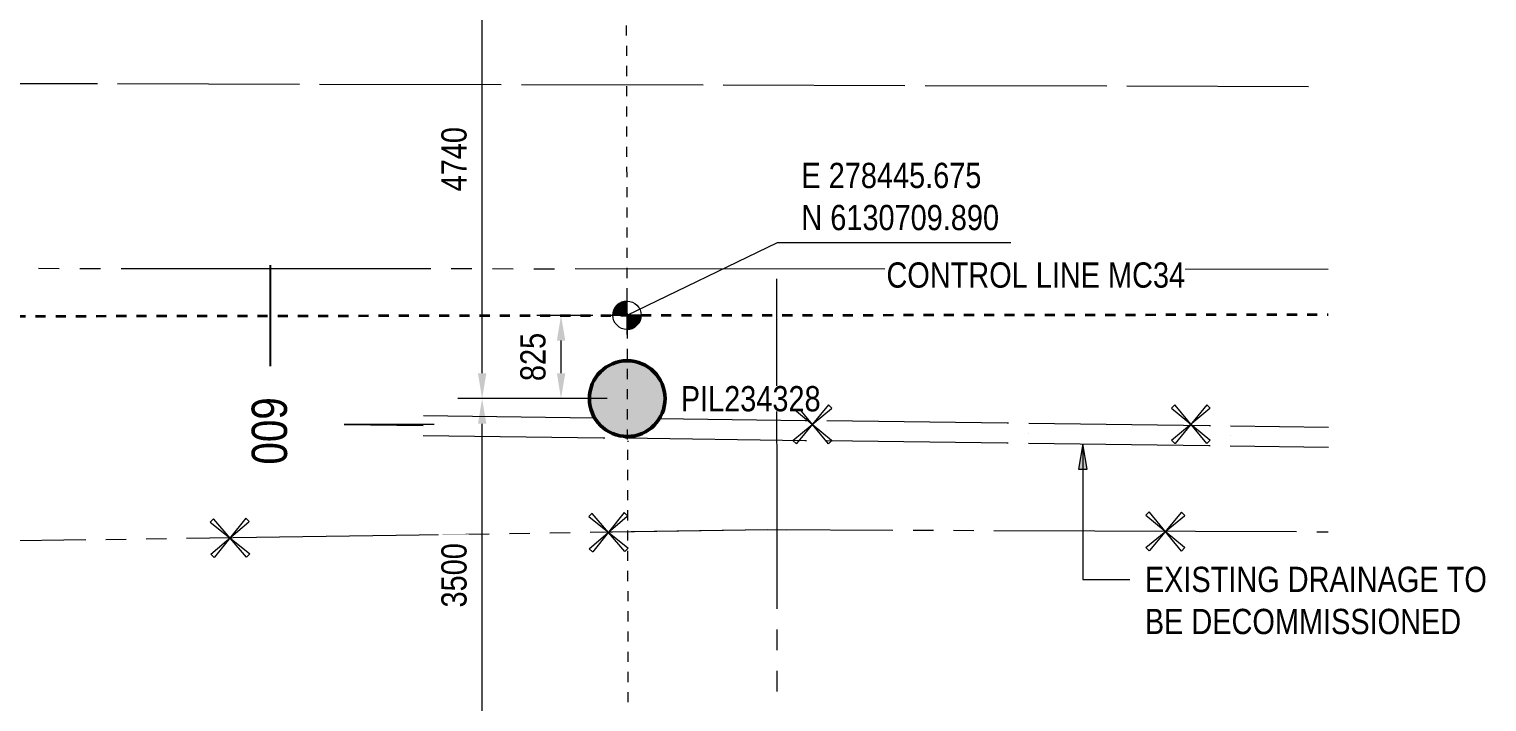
# Model space of a CAD drawing. Header units: metres. Extents: x 565 to 597, y 2 to 1696.
# Drawn here: x 578.78 to 593.23, y 1663.65 to 1670.31 of the extents above; entities that cross this region are included whole.
import ezdxf

# ---------------------------------------------------------------- set-up
doc = ezdxf.new("R2010")
doc.units = ezdxf.units.M
for name, pattern in [('ControlLine', [0.02, 0.0125, -0.0025, 0.0025, -0.0025]), ('JacobsDash', [0.0045, 0.003, -0.0015]), ('JacobsGridLine', [0.0145, 0.01, -0.001, 0.0025, -0.001])]:
    doc.linetypes.add(name, pattern=pattern)
doc.layers.get('Defpoints').update_dxf_attribs({"color": 41})
for name, color, linetype, lineweight in [('D-BDGE', 7, 'Continuous', 13), ('D-BDGE-FNDN', 7, 'Continuous', 50), ('D-BDGE-FNDN-PILE-CONC', 7, 'Continuous', 50), ('D-ENHA-ANNO-TEXT', 7, 'Continuous', 9), ('D-ENHA-GEN-LINE', 7, 'Continuous', 9), ('D-ENHA-GEN-LINE-GRIDS', 7, 'Continuous', 9), ('D-ENHA-TEXT', 7, 'Continuous', 9), ('D-ENHA-TEXT-DIMS', 7, 'Continuous', 9), ('D-ENHA-TEXT-TAG', 7, 'Continuous', 18)]:
    doc.layers.add(name, color=color, linetype=linetype, lineweight=lineweight)
doc.styles.add('Arial Narrow', font='ARIALN.TTF', dxfattribs={"height": 0.35})
doc.styles.add('Arial Narrow_1', font='ARIALN.TTF', dxfattribs={"height": 0.25})
doc.dimstyles.new('Dimension_Standard_O__mm_', dxfattribs={"dimscale": 0.3048, "dimtxt": 0.255858, "dimasz": 0.82021, "dimexe": 0.787402, "dimexo": 0.492126, "dimgap": 0.492126, "dimtad": 1, "dimdec": 0, "dimlfac": 1000, "dimzin": 0, "dimdsep": 46, "dimtxsty": 'Arial Narrow_1', "dimsah": 1, "dimcen": 0.09, "dimaunit": 1, "dimadec": 4, "dimazin": 0, "dimtfac": 1, "dimtdec": 4, "dimtix": 1, "dimtmove": 0, "dimatfit": 3, "dimfxl": 1, "dimtvp": 1, "dimtfill": 1, "dimtolj": 1, "dimtzin": 0, "dimlwd": 18, "dimlwe": 18, "dimarcsym": 2})

# ---------------------------------------------------------------- blocks, each defined once
blk = doc.blocks.new('T2DPAA-T2D-PWA-RW-M2D-000002_ControlLinesMinor_rvt-1-DRG-2871051 - FOUNDATION LAYOUT')
at = {"layer": 'D-BDGE', "color": 150, "linetype": 'ControlLine', "lineweight": 35, "true_color": 0x0080ff}
blk.add_line((569.445, 1667.454), (591.655, 1667.482), dxfattribs=at)
at = {"layer": 'D-ENHA-GEN-LINE', "color": 150, "lineweight": 25, "true_color": 0x0080ff}
blk.add_line((581.17, 1667.969), (581.171, 1666.969), dxfattribs=at)
at = {"layer": 'D-ENHA-GEN-LINE', "color": 150, "lineweight": 18, "true_color": 0x0080ff, "insert": (581.336, 1666.664), "char_height": 0.35, "width": 0.81772, "attachment_point": 1, "rotation": 270.0718, "style": 'Arial Narrow'}
blk.add_mtext('600', dxfattribs=at)
blk = doc.blocks.new('T2DPAA-T2D-PWA-SU-M2D-000003_250_dwg-40806560-DRG-2871051 - FOUNDATION LAYOUT')
at = {"color": 161, "lineweight": 18, "true_color": 0x88a5ff}
for p, q in [((35.992, 1578.695), (37.787, 1578.839)), ((33.999, 1578.535), (35.793, 1578.679)), ((32.005, 1578.376), (33.799, 1578.519)), ((30.012, 1578.216), (31.806, 1578.36)), ((28.018, 1578.056), (29.812, 1578.2)), ((26.024, 1577.896), (27.819, 1578.04)), ((24.031, 1577.736), (25.825, 1577.88))]:
    blk.add_line(p, q, dxfattribs=at)
at = {"color": 83, "lineweight": 18, "true_color": 0x88c388}
for p, q in [((35.178, 1576.81), (38.131, 1577.051)), ((34.362, 1576.743), (34.566, 1576.759)), ((34.77, 1576.776), (34.974, 1576.793)), ((30.693, 1576.443), (33.751, 1576.693)), ((33.955, 1576.709), (34.158, 1576.726)), ((32.965, 1573.251), (32.692, 1576.508)), ((26.208, 1576.075), (29.266, 1576.326)), ((29.469, 1576.342), (29.673, 1576.359)), ((29.877, 1576.376), (30.081, 1576.392)), ((30.285, 1576.409), (30.489, 1576.426)), ((25.8, 1576.042), (26.004, 1576.059)), ((25.392, 1576.009), (25.596, 1576.025)), ((32.999, 1572.843), (32.982, 1573.047)), ((33.033, 1572.435), (33.016, 1572.639))]:
    blk.add_line(p, q, dxfattribs=at)
at = {"color": 213, "lineweight": 18, "true_color": 0xc388c3}
for p, q in [((37.294, 1575.425), (38.26, 1575.493)), ((37.3, 1575.327), (37.3, 1575.327)), ((35.305, 1575.188), (35.305, 1575.188)), ((37.307, 1575.229), (38.276, 1575.296)), ((33.31, 1575.05), (33.31, 1575.05)), ((29.313, 1574.87), (31.006, 1574.988)), ((28.539, 1574.718), (29.32, 1574.772))]:
    blk.add_line(p, q, dxfattribs=at)
at = {"color": 53, "lineweight": 18, "true_color": 0xc3c388}
for p, q in [((38.345, 1574.457), (38.231, 1574.448)), ((38.032, 1574.432), (35.041, 1574.197)), ((34.842, 1574.181), (34.642, 1574.166)), ((34.443, 1574.15), (34.244, 1574.134)), ((30.061, 1573.754), (27.075, 1573.463)), ((30.459, 1573.793), (30.26, 1573.773)), ((30.857, 1573.832), (30.658, 1573.812)), ((26.876, 1573.444), (26.677, 1573.425)), ((26.08, 1573.367), (23.094, 1573.076)), ((26.478, 1573.405), (26.279, 1573.386))]:
    blk.add_line(p, q, dxfattribs=at)
at = {"color": 213, "lineweight": 18, "true_color": 0xc388c3, "flags": 128}
for points in [[(35.298, 1575.287), (37.08, 1575.411), (37.094, 1575.411)], [(33.303, 1575.148), (35.085, 1575.272), (35.099, 1575.273)], [(35.312, 1575.09), (37.093, 1575.214), (37.107, 1575.215)], [(31.645, 1575.032), (33.089, 1575.133), (33.103, 1575.134)], [(33.317, 1574.951), (35.098, 1575.075), (35.112, 1575.076)], [(31.322, 1574.813), (33.103, 1574.936), (33.117, 1574.937)], [(29.326, 1574.674), (31.108, 1574.798), (31.122, 1574.799)]]:
    blk.add_lwpolyline(points, dxfattribs=at)
at = {"color": 53, "lineweight": 18, "true_color": 0xc3c388, "flags": 128}
blk.add_lwpolyline([(34.044, 1574.119), (32.809, 1574.022), (31.056, 1573.851)], dxfattribs=at)
blk = doc.blocks.new('T2DPAA-T2D-PWA-SU-M2D-000001_ExistingUtilities_rvt-1-DRG-2871051 - FOUNDATION LAYOUT')
at = {"color": 9, "lineweight": 18, "true_color": 0xc3c3c3, "rotation": 355.285451560958}
blk.add_blockref('T2DPAA-T2D-PWA-SU-M2D-000003_250_dwg-40806560-DRG-2871051 - FOUNDATION LAYOUT', (424.033, 99.349), dxfattribs=at)
blk = doc.blocks.new('T2DPAA-T2D-C3S-SD-XRF-100099_250_dwg-40820996-DRG-2871051 - FOUNDATION LAYOUT')
at = {"lineweight": 18}
for p, q in [((147.249, 3182.811), (147.249, 3182.811)), ((143.512, 3182.502), (143.512, 3182.502)), ((139.775, 3182.192), (138.889, 3182.119))]:
    blk.add_line(p, q, dxfattribs=at)
at = {"lineweight": 18, "flags": 128}
for points in [[(147.454, 3182.668), (147.424, 3182.632), (147.077, 3182.987), (147.074, 3182.99), (147.044, 3182.954), (147.451, 3182.671)], [(147.106, 3182.606), (147.07, 3182.636), (147.425, 3182.983), (147.428, 3182.986), (147.392, 3183.016), (147.109, 3182.609)], [(143.369, 3182.296), (143.333, 3182.327), (143.688, 3182.673), (143.691, 3182.677), (143.655, 3182.707), (143.371, 3182.3)], [(143.717, 3182.358), (143.687, 3182.323), (143.34, 3182.678), (143.337, 3182.68), (143.307, 3182.645), (143.714, 3182.361)]]:
    blk.add_lwpolyline(points, close=True, dxfattribs=at)
blk = doc.blocks.new('T2DPAA-T2D-PWC-SD-M2D-100001_ProposedDrainage_rvt-1-DRG-2871051 - FOUNDATION LAYOUT')
at = {"lineweight": 18, "rotation": 355.285451560958}
blk.add_blockref('T2DPAA-T2D-C3S-SD-XRF-100099_250_dwg-40820996-DRG-2871051 - FOUNDATION LAYOUT', (181.942, -1493.544), dxfattribs=at)
blk = doc.blocks.new('T2DPAA-T2D-C3S-UT-XRF-100124_250_dwg-40819921-DRG-2871051 - FOUNDATION LAYOUT')
at = {"lineweight": 18}
for p, q in [((231.442, 56.475), (231.442, 56.475)), ((222.211, 55.65), (222.211, 55.65))]:
    blk.add_line(p, q, dxfattribs=at)
at = {"lineweight": 18, "flags": 128}
for points in [[(231.647, 56.331), (231.617, 56.295), (231.272, 56.652), (231.268, 56.654), (231.238, 56.619), (231.644, 56.334)], [(231.299, 56.27), (231.263, 56.301), (231.619, 56.646), (231.622, 56.649), (231.586, 56.68), (231.301, 56.274)], [(226.15, 55.873), (226.121, 55.837), (225.769, 56.187), (225.766, 56.189), (225.736, 56.153), (226.147, 55.875)], [(225.803, 55.806), (225.767, 55.835), (226.117, 56.187), (226.119, 56.19), (226.083, 56.22), (225.806, 55.809)], [(222.418, 55.51), (222.388, 55.473), (222.037, 55.823), (222.033, 55.826), (222.003, 55.79), (222.415, 55.512)], [(222.071, 55.442), (222.034, 55.472), (222.384, 55.824), (222.387, 55.827), (222.351, 55.857), (222.073, 55.446)]]:
    blk.add_lwpolyline(points, close=True, dxfattribs=at)
blk.add_lwpolyline([(227.704, 56.181), (227.517, 56.166), (225.943, 56.013)], dxfattribs=at)
blk = doc.blocks.new('T2DPAA-T2D-PWC-UT-M2D-100001_ProposedUtilities_rvt-1-DRG-2871051 - FOUNDATION LAYOUT')
at = {"lineweight": 18, "rotation": 355.285451560958}
blk.add_blockref('T2DPAA-T2D-C3S-UT-XRF-100124_250_dwg-40819921-DRG-2871051 - FOUNDATION LAYOUT', (354.739, 1628.072), dxfattribs=at)
blk = doc.blocks.new('01_SFO_FRP_Pile_CastInPlace_CS - CAST-IN-PLACE PILE - 0750-7668704-DRG-2871051 - FOUNDATION LAYOUT')
at = {"layer": 'D-BDGE-FNDN', "linetype": 'JacobsDash', "lineweight": 18, "true_color": 0xc0c0c0}
blk.add_hatch(color=9, dxfattribs=at).paths.add_polyline_path([(0.375, 0), (0.369, 0.065), (0.352, 0.128), (0.325, 0.187), (0.287, 0.241), (0.241, 0.287), (0.187, 0.325), (0.128, 0.352), (0.065, 0.369), (0, 0.375), (-0.065, 0.369), (-0.128, 0.352), (-0.188, 0.325), (-0.241, 0.287), (-0.287, 0.241), (-0.325, 0.187), (-0.352, 0.128), (-0.369, 0.065), (-0.375, 0), (-0.369, -0.065), (-0.352, -0.128), (-0.325, -0.188), (-0.287, -0.241), (-0.241, -0.287), (-0.188, -0.325), (-0.128, -0.352), (-0.065, -0.369), (0, -0.375), (0.065, -0.369), (0.128, -0.352), (0.187, -0.325), (0.241, -0.287), (0.287, -0.241), (0.325, -0.188), (0.352, -0.128), (0.369, -0.065)])
at = {"layer": 'D-BDGE-FNDN-PILE-CONC'}
for start, end in [(90, 270), (270, 90)]:
    blk.add_arc((0, 0), 0.375, start, end, dxfattribs=at)
blk = doc.blocks.new('CS_SYMB_SETOUT POINT - 5mm-5523154-DRG-2871051 - FOUNDATION LAYOUT')
at = {"layer": 'D-ENHA-GEN-LINE'}
h = blk.add_hatch(color=256, dxfattribs=at)
edge = h.paths.add_edge_path()
edge.add_line((0, 0.0014), (0, 0))
edge.add_line((0, 0), (-0.0014, 0))
edge.add_arc((0, 0), 0.0014, 90, 180, ccw=False)
h = blk.add_hatch(color=256, dxfattribs=at)
edge = h.paths.add_edge_path()
edge.add_line((0, -0.0014), (0, 0))
edge.add_line((0, 0), (0.0014, 0))
edge.add_arc((0, 0), 0.0014, 270, 360, ccw=False)
for p, q in [((0, -0.0019), (0, 0.0019)), ((-0.0019, 0), (0.0019, 0)), ((-0.0014, 0), (0, 0)), ((0, 0), (0, 0.0014)), ((0.0014, 0), (0, 0)), ((0, 0), (0, -0.0014))]:
    blk.add_line(p, q, dxfattribs=at)
blk.add_circle((0, 0), 0.0014, dxfattribs=at)
for start, end in [(90, 180), (270, 360)]:
    blk.add_arc((0, 0), 0.0014, start, end, dxfattribs=at)
blk = doc.blocks.new('DIMBLOCK17-DRG-2871051 - FOUNDATION LAYOUT')
at = {"layer": 'D-ENHA-TEXT-DIMS', "color": 0, "lineweight": 18, "transparency": 16777216}
for p, q in [((584.496, 1671.389), (583.03, 1671.389)), ((583.27, 1666.899), (583.27, 1671.139)), ((584.508, 1666.649), (583.03, 1666.649))]:
    blk.add_line(p, q, dxfattribs=at)
at = {"layer": 'D-ENHA-TEXT-DIMS', "color": 0, "transparency": 16777216}
for points in [[(583.229, 1671.139), (583.312, 1671.139), (583.27, 1671.389)], [(583.229, 1666.899), (583.312, 1666.899), (583.27, 1666.649)]]:
    blk.add_solid(points, dxfattribs=at)
at = {"layer": 'Defpoints', "color": 0, "transparency": 16777216}
for p in [(583.27, 1671.389), (584.646, 1671.389), (584.658, 1666.649)]:
    blk.add_point(p, dxfattribs=at)
at = {"layer": 'D-ENHA-TEXT-DIMS', "color": 0, "lineweight": 18, "transparency": 16777216, "insert": (582.993, 1669.019), "char_height": 0.25, "width": 0.76026, "attachment_point": 5, "rotation": 90, "style": 'Arial Narrow_1', "bg_fill": 3, "box_fill_scale": 1.1, "bg_fill_color": 256, "bg_fill_true_color": 13158600, "bg_fill_transparency": 0}
blk.add_mtext('\\A1;4740', dxfattribs=at)
blk = doc.blocks.new('DIMBLOCK18-DRG-2871051 - FOUNDATION LAYOUT')
at = {"layer": 'D-ENHA-TEXT-DIMS', "color": 0, "lineweight": 18, "transparency": 16777216}
for p, q in [((584.506, 1666.649), (583.03, 1666.649)), ((583.27, 1663.399), (583.27, 1666.399)), ((584.517, 1663.149), (583.03, 1663.149))]:
    blk.add_line(p, q, dxfattribs=at)
at = {"layer": 'D-ENHA-TEXT-DIMS', "color": 0, "transparency": 16777216}
for points in [[(583.229, 1666.399), (583.312, 1666.399), (583.27, 1666.649)], [(583.229, 1663.399), (583.312, 1663.399), (583.27, 1663.149)]]:
    blk.add_solid(points, dxfattribs=at)
at = {"layer": 'Defpoints', "color": 0, "transparency": 16777216}
for p in [(583.27, 1666.649), (584.656, 1666.649), (584.667, 1663.149)]:
    blk.add_point(p, dxfattribs=at)
at = {"layer": 'D-ENHA-TEXT-DIMS', "color": 0, "lineweight": 18, "transparency": 16777216, "insert": (582.993, 1664.899), "char_height": 0.25, "width": 0.76026, "attachment_point": 5, "rotation": 90, "style": 'Arial Narrow_1', "bg_fill": 3, "box_fill_scale": 1.1, "bg_fill_color": 256, "bg_fill_true_color": 13158600, "bg_fill_transparency": 0}
blk.add_mtext('\\A1;3500', dxfattribs=at)
blk = doc.blocks.new('DIMBLOCK23-DRG-2871051 - FOUNDATION LAYOUT')
at = {"layer": 'D-ENHA-TEXT-DIMS', "color": 0, "lineweight": 18, "transparency": 16777216}
for p, q in [((584.366, 1667.473), (583.812, 1667.473)), ((584.052, 1666.899), (584.052, 1667.223)), ((584.506, 1666.649), (583.812, 1666.649))]:
    blk.add_line(p, q, dxfattribs=at)
at = {"layer": 'D-ENHA-TEXT-DIMS', "color": 0, "transparency": 16777216}
for points in [[(584.011, 1667.223), (584.094, 1667.223), (584.052, 1667.473)], [(584.011, 1666.899), (584.094, 1666.899), (584.052, 1666.649)]]:
    blk.add_solid(points, dxfattribs=at)
at = {"layer": 'Defpoints', "color": 0, "transparency": 16777216}
for p in [(584.052, 1667.473), (584.516, 1667.473), (584.656, 1666.649)]:
    blk.add_point(p, dxfattribs=at)
at = {"layer": 'D-ENHA-TEXT-DIMS', "color": 0, "lineweight": 18, "transparency": 16777216, "insert": (583.775, 1667.061), "char_height": 0.25, "width": 0.5702, "attachment_point": 5, "rotation": 90, "style": 'Arial Narrow_1', "bg_fill": 3, "box_fill_scale": 1.1, "bg_fill_color": 256, "bg_fill_true_color": 13158600, "bg_fill_transparency": 0}
blk.add_mtext('\\A1;825', dxfattribs=at)

msp = doc.modelspace()

# ---------------------------------------------------------------- hatches: boundary and pattern name
at = {"layer": 'D-ENHA-TEXT'}
msp.add_hatch(color=256, dxfattribs=at).paths.add_polyline_path([(589.2228, 1666.2009), (589.1787, 1665.9509), (589.2668, 1665.9509)])

# ---------------------------------------------------------------- linework, layer by layer
at = {"layer": 'D-BDGE', "color": 8, "linetype": 'JacobsDash', "lineweight": 18, "true_color": 0x808080}
for p, q in [((584.7059, 1667.4798), (584.7059, 1667.4838)), ((584.7113, 1666.2285), (584.7213, 1666.2285))]:
    msp.add_line(p, q, dxfattribs=at)
at = {"layer": 'D-ENHA-ANNO-TEXT', "lineweight": 18}
for p, q in [((584.7059, 1667.4734), (586.1957, 1668.196)), ((586.1957, 1668.196), (588.5099, 1668.196))]:
    msp.add_line(p, q, dxfattribs=at)
at = {"layer": 'D-ENHA-GEN-LINE-GRIDS', "linetype": 'JacobsGridLine', "lineweight": 18}
msp.add_line((584.6402, 1694.1425), (584.7386, 1654.2036), dxfattribs=at)
at = {"layer": 'D-ENHA-TEXT'}
for p, q in [((589.2228, 1666.2009), (589.1787, 1665.9509)), ((589.2668, 1665.9509), (589.2228, 1666.2009)), ((589.2228, 1666.2009), (589.2228, 1664.8588)), ((589.1787, 1665.9509), (589.2668, 1665.9509)), ((589.2228, 1664.8588), (589.6871, 1664.8588))]:
    msp.add_line(p, q, dxfattribs=at)

# ---------------------------------------------------------------- block references
at = {"color": 9, "lineweight": 5, "true_color": 0xc3c3c3}
msp.add_blockref('T2DPAA-T2D-PWA-SU-M2D-000001_ExistingUtilities_rvt-1-DRG-2871051 - FOUNDATION LAYOUT', (0, 0), dxfattribs=at)
at = {"lineweight": 5}
for name in ['T2DPAA-T2D-PWC-SD-M2D-100001_ProposedDrainage_rvt-1-DRG-2871051 - FOUNDATION LAYOUT', 'T2DPAA-T2D-PWC-UT-M2D-100001_ProposedUtilities_rvt-1-DRG-2871051 - FOUNDATION LAYOUT', 'T2DPAA-T2D-PWA-RW-M2D-000002_ControlLinesMinor_rvt-1-DRG-2871051 - FOUNDATION LAYOUT']:
    msp.add_blockref(name, (0, 0), dxfattribs=at)
at = {"layer": 'D-BDGE-FNDN', "rotation": 90.15320460649058}
msp.add_blockref('01_SFO_FRP_Pile_CastInPlace_CS - CAST-IN-PLACE PILE - 0750-7668704-DRG-2871051 - FOUNDATION LAYOUT', (584.7079, 1666.6486), dxfattribs=at)
at = {"layer": 'D-ENHA-GEN-LINE', "xscale": 100, "yscale": 100, "zscale": 100}
msp.add_blockref('CS_SYMB_SETOUT POINT - 5mm-5523154-DRG-2871051 - FOUNDATION LAYOUT', (584.7059, 1667.4734), dxfattribs=at)

# ---------------------------------------------------------------- next in the draw order: texts
at = {"layer": 'D-ENHA-ANNO-TEXT', "lineweight": 18, "insert": (586.4339, 1668.9833), "char_height": 0.25, "attachment_point": 1, "style": 'Arial Narrow_1', "bg_fill": 3, "box_fill_scale": 1, "bg_fill_color": 256, "bg_fill_true_color": 13158600, "bg_fill_transparency": 0}
msp.add_mtext('E 278445.675\\PN 6130709.890', dxfattribs=at)
at = {"layer": 'D-ENHA-TEXT', "char_height": 0.25, "attachment_point": 1, "style": 'Arial Narrow_1', "bg_fill": 3, "box_fill_scale": 1, "bg_fill_color": 256, "bg_fill_true_color": 13158600, "bg_fill_transparency": 0}
for s, insert in [('CONTROL LINE MC34', (587.2769, 1667.9973)), ('EXISTING DRAINAGE TO', (589.8371, 1664.9838)), ('BE DECOMMISSIONED', (589.8371, 1664.5671))]:
    msp.add_mtext(s, dxfattribs=dict(at, insert=insert))
at = {"layer": 'D-ENHA-TEXT-TAG', "lineweight": 9, "insert": (585.2389, 1666.7727), "char_height": 0.25, "attachment_point": 1, "style": 'Arial Narrow_1', "bg_fill": 3, "box_fill_scale": 1, "bg_fill_color": 256, "bg_fill_true_color": 13158600, "bg_fill_transparency": 0}
msp.add_mtext('PIL234328', dxfattribs=at)

# ---------------------------------------------------------------- next in the draw order: dimensions: what is measured, and where the dimension line sits
at = {"layer": 'D-ENHA-TEXT-DIMS', "lineweight": 18}
dim = msp.add_linear_dim(base=(583.2703, 1671.3886), p1=(584.6579, 1666.6486), p2=(584.6462, 1671.3886), angle=90, dimstyle='Dimension_Standard_O__mm_', override={"dimpost": '<>', "dimfxl": 4.74}, dxfattribs=at)
dim.commit()
dim.dimension.update_dxf_attribs({"geometry": 'DIMBLOCK17-DRG-2871051 - FOUNDATION LAYOUT', "text_midpoint": (582.9927, 1669.0186)})

# ---------------------------------------------------------------- next in the draw order: dimensions: what is measured, and where the dimension line sits
dim = msp.add_linear_dim(base=(583.2703, 1666.6487), p1=(584.6665, 1663.1485), p2=(584.6555, 1666.6487), angle=90, dimstyle='Dimension_Standard_O__mm_', override={"dimpost": '<>', "dimfxl": 3.500126}, dxfattribs=at)
dim.commit()
dim.dimension.update_dxf_attribs({"geometry": 'DIMBLOCK18-DRG-2871051 - FOUNDATION LAYOUT', "text_midpoint": (582.9927, 1664.8986)})

# ---------------------------------------------------------------- next in the draw order: dimensions: what is measured, and where the dimension line sits
dim = msp.add_linear_dim(base=(584.0523, 1667.4734), p1=(584.6555, 1666.6487), p2=(584.5159, 1667.4734), angle=90, dimstyle='Dimension_Standard_O__mm_', override={"dimpost": '<>', "dimfxl": 0.836505}, dxfattribs=at)
dim.commit()
dim.dimension.update_dxf_attribs({"geometry": 'DIMBLOCK23-DRG-2871051 - FOUNDATION LAYOUT', "text_midpoint": (583.7747, 1667.061)})

doc.saveas('drawing.dxf')
